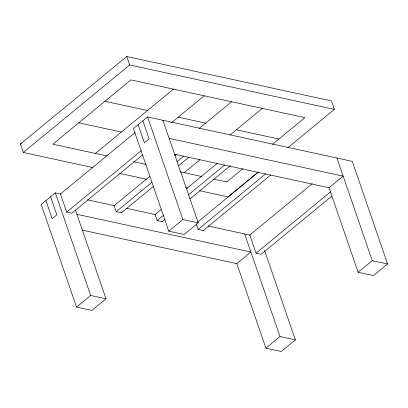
<?xml version="1.0" encoding="UTF-8"?>
<svg xmlns="http://www.w3.org/2000/svg" width="408" height="408" viewBox="0 0 408 408"><rect width="100%" height="100%" fill="white"/><g stroke="black" fill="none" stroke-linecap="round" stroke-linejoin="round"><path stroke-width="0.61" d="M92.998 167.601L23.307 152.48L20.4 144.034L126.755 56.508L331.469 100.919L334.376 109.37L287.819 147.686M23.307 152.48L129.662 64.959L334.376 109.37M95.37 153.423L173.492 89.138M60.848 194.06L55.32 192.856L41.203 204.479L76.531 307.081L91.887 310.411L106.004 298.794L75.429 209.993M328.996 187.654L358.127 272.253L373.483 275.584L387.6 263.966L352.272 161.364L147.558 116.953L133.441 128.571L168.769 231.173L184.12 234.503L198.242 222.885L162.909 120.284M135.119 132.513L60.44 193.968L66.672 212.073L71.793 213.185L142.54 154.964M171.436 122.757L204.199 95.798M66.672 212.073L141.352 150.618M199.354 128.311L231.627 101.75M113.985 205.785L149.802 176.312M174.823 155.718L176.297 154.51M116.066 211.818L151.878 182.345M176.904 161.752L183.768 156.101M121.181 212.93L153.561 186.283M178.587 165.689L188.889 157.213M184.217 172.696L199.9 159.793M230.061 134.971L262.334 108.411M154.928 214.664L161.308 209.416M186.329 188.828L217.24 163.389M157.009 220.703L163.873 215.047M188.404 194.861L224.711 164.985M162.124 221.814L165.067 219.392M190.092 198.798L230.321 165.689M226.787 181.942L243 168.601M272.478 144.345L304.914 117.647L130.902 79.907L52.78 144.197L107.039 155.953M76.531 307.081L90.653 295.463L106.004 298.794M168.769 231.173L182.886 219.555L198.242 222.885M257.917 172.288L228.021 196.896L199.4 190.684M197.834 221.932L258.672 171.87M197.951 229.582L265.654 173.864M203.067 230.693L270.774 174.976M312.197 183.702L249.798 235.049L256.035 253.154L261.151 254.266L331.903 196.044M256.035 253.154L330.715 191.699M236.762 263.558L265.894 348.162L280.01 336.544L295.361 339.874L264.578 250.471M358.127 272.253L372.249 260.636L387.6 263.966M295.361 339.874L281.245 351.492L265.894 348.162M20.4 144.034L21.578 143.703M104.933 101.276L147.512 110.512M178.22 117.178L205.652 123.129M236.359 129.79L278.939 139.026M169.147 138.389L343.154 176.139L329.037 187.756L174.292 154.188M78.769 122.808L121.349 132.044M133.569 161.721L145.998 164.419M180.53 171.901L201.929 176.552M213.736 179.112L226.797 181.937M119.753 173.405L146.513 179.209M185.711 187.716L187.578 188.119M87.455 199.828L114.179 205.627L116.254 211.66L121.375 212.772M126.704 208.345L155.117 214.511L157.197 220.544L162.313 221.656M208.014 225.986L250.206 235.141M203.255 230.535L198.14 229.429L196.253 223.941M76.908 214.297L250.915 252.047L236.798 263.665L82.054 230.092M336.916 158.034L372.249 260.636M244.683 233.942L280.01 336.544M126.755 56.508L129.662 64.959M147.558 116.953L182.886 219.555M142.851 120.824L149.088 138.934L144.381 142.805L138.144 124.7M55.32 192.856L90.653 295.463M50.617 196.733L56.85 214.838L52.142 218.708L45.91 200.603"/></g></svg>
